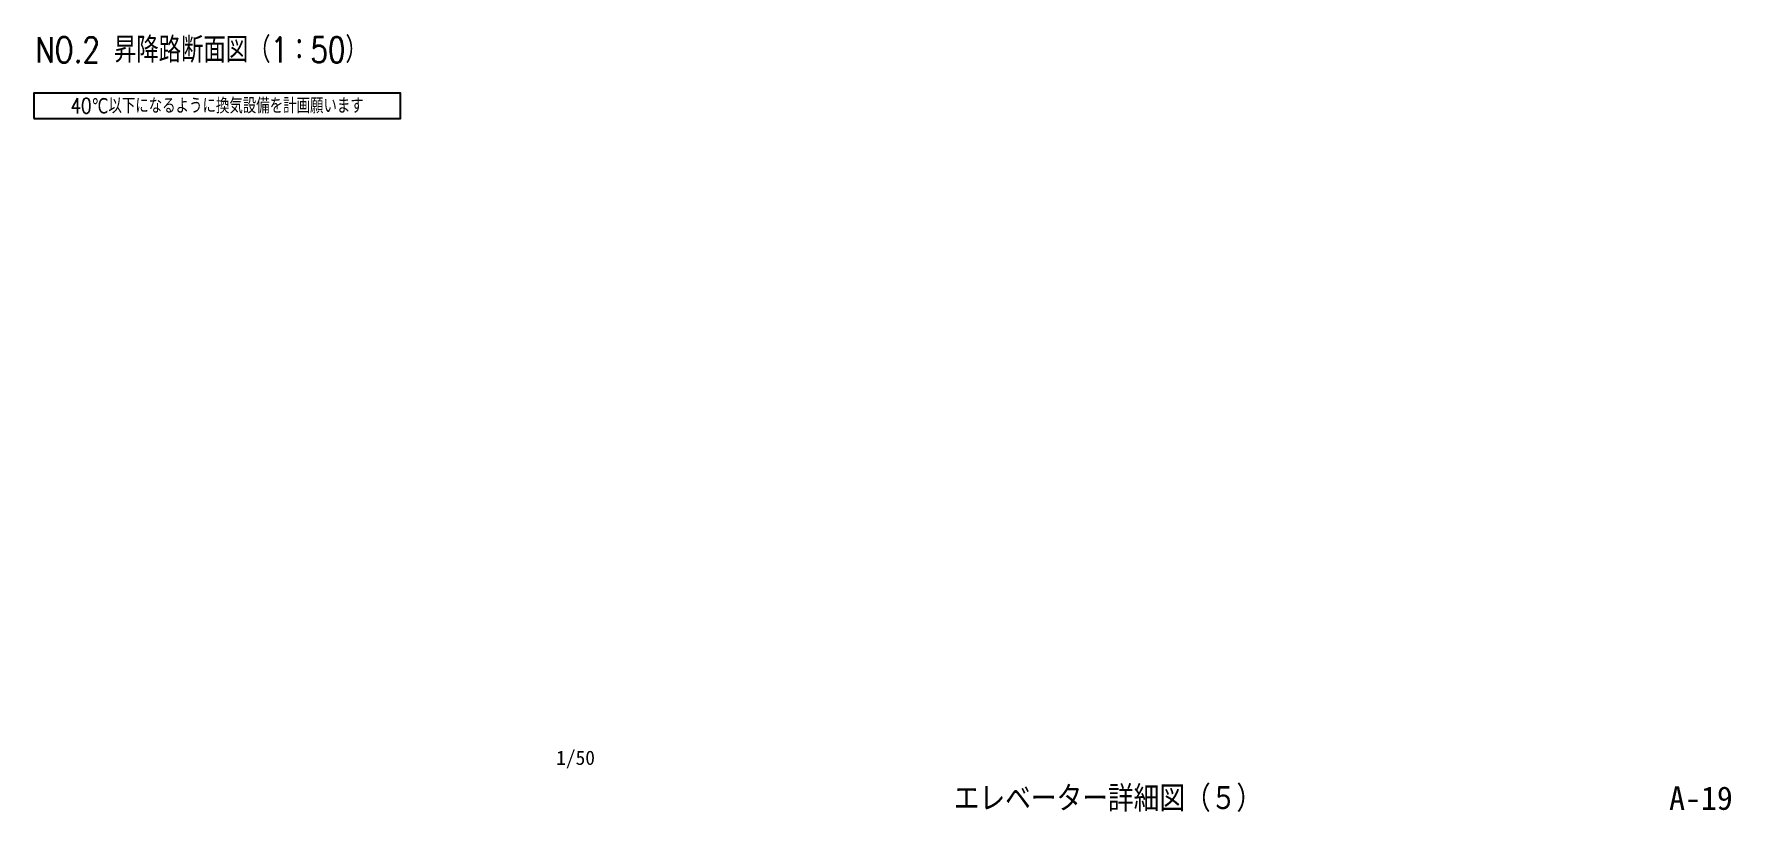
# Model space of a CAD drawing. Extents: x 6277 to 40502, y 903 to 24570.
# Drawn here: x 23829 to 40502, y 903 to 8545 of the extents above; entities that cross this region are included whole.
import ezdxf
from ezdxf.enums import TextEntityAlignment as Align

# ---------------------------------------------------------------- set-up
doc = ezdxf.new("R2010")
doc.units = 0
doc.header["$LTSCALE"] = 750
doc.header["$MEASUREMENT"] = 0
for name, color, linetype in [('A_タイトル枠', 7, 'CONTINUOUS'), ('ZZ-COMMENT', 6, 'CONTINUOUS'), ('ZZ-TEXT', 4, 'CONTINUOUS'), ('ZZ-TITLE', 4, 'CONTINUOUS'), ('枠内記述', 3, 'CONTINUOUS')]:
    doc.layers.add(name, color=color, linetype=linetype)
doc.styles.add('MITOH', font='romans.shx', dxfattribs={"width": 0.8, "bigfont": 'extfont.shx'})
doc.styles.get("Standard").update_dxf_attribs({"font": 'romans.shx', "width": 0.8, "bigfont": 'extfont.shx'})
doc.styles.add('ゴシック', font='MS Gothic.ttf', dxfattribs={"height": 4})

# ---------------------------------------------------------------- blocks, each defined once
blk = doc.blocks.new('*U231')
at = {"layer": 'ZZ-TITLE', "style": 'MITOH', "width": 0.8}
blk.add_text('NO.2 昇降路断面図（1：50）', height=250, dxfattribs=at).set_placement((23676, 8423))

msp = doc.modelspace()

# ---------------------------------------------------------------- linework, layer by layer
at = {"layer": 'ZZ-TEXT'}
msp.add_lwpolyline([(23829.097, 7715.083), (27429.097, 7715.083), (27429.097, 7965.083), (23829.097, 7965.083)], close=True, dxfattribs=at)

# ---------------------------------------------------------------- block references
at = {"layer": 'ZZ-COMMENT'}
msp.add_blockref('*U231', (167.013, -159.077), dxfattribs=at)

# ---------------------------------------------------------------- texts
at = {"layer": 'A_タイトル枠', "color": 3, "width": 0.9}
msp.add_text('エレベーター詳細図（５）', height=255, dxfattribs=at).set_placement((34380.564, 1035.526), align=Align.MIDDLE_CENTER)
at = {"layer": 'ZZ-TEXT', "style": 'MITOH', "width": 0.8}
msp.add_text('40℃以下になるように換気設備を計画願います', height=150, dxfattribs=at).set_placement((25629.097, 7840.083), align=Align.MIDDLE_CENTER)
at = {"layer": '枠内記述', "linetype": 'ByBlock', "lineweight": -2, "style": 'ゴシック'}
msp.add_text('1/50', height=140, dxfattribs=at).set_placement((28959.982, 1366.514))
at = {"layer": '枠内記述', "style": 'ゴシック'}
msp.add_text('A-19', height=230, dxfattribs=at).set_placement((39893.698, 924.805))

doc.saveas('drawing.dxf')
